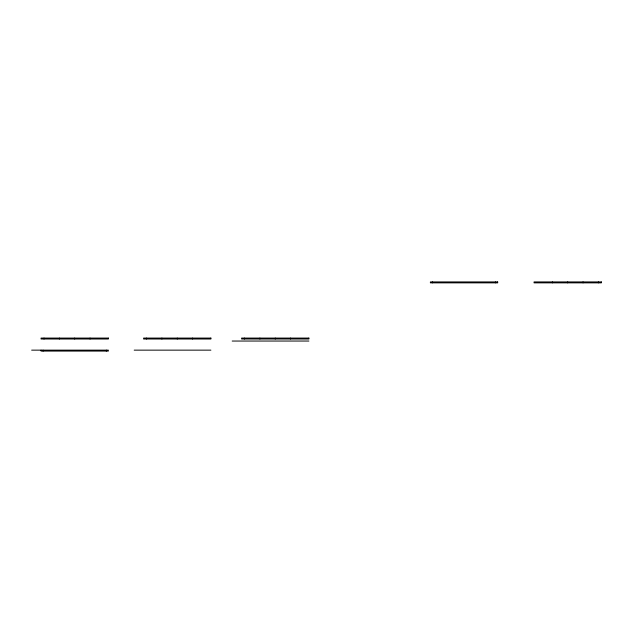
<?xml version="1.0" encoding="UTF-8"?>
<svg xmlns="http://www.w3.org/2000/svg" width="633" height="633" viewBox="0 0 633 633"><rect width="100%" height="100%" fill="white"/><g stroke="black" fill="none" stroke-linecap="round" stroke-linejoin="round"><path stroke-width="0.95" d="M232.192 341.045L308.896 341.045M31.65 350.144L108.354 350.144L108.354 351.07L41.058 351.07L41.058 350.144M134.196 350.144L210.9 350.144M598.383 281.93L598.383 282.856M583.04 281.93L583.04 282.856M567.706 281.93L567.706 282.856M552.364 281.93L552.364 282.856M495.639 281.93L495.639 282.856M432.442 281.93L432.442 282.856M290.587 338.077L290.587 339.003M275.244 338.077L275.244 339.003M259.91 338.077L259.91 339.003M244.567 338.077L244.567 339.003M192.59 338.077L192.59 339.003M177.248 338.077L177.248 339.003M161.913 338.077L161.913 339.003M146.571 338.077L146.571 339.003M106.304 350.144L106.304 351.07M90.044 338.077L90.044 339.003M74.702 338.077L74.702 339.003M59.367 338.077L59.367 339.003M44.025 338.077L44.025 339.003M43.107 350.144L43.107 351.07M497.688 281.93L430.393 281.93L430.393 282.856L497.688 282.856L497.688 281.93M601.35 281.93L534.054 281.93L534.054 282.856L601.35 282.856L601.35 281.93M108.354 338.077L41.058 338.077L41.058 339.003L108.354 339.003L108.354 338.077M210.9 338.077L143.604 338.077L143.604 339.003L210.9 339.003L210.9 338.077M308.896 338.077L241.6 338.077L241.6 339.003L308.896 339.003L308.896 338.077"/></g></svg>
